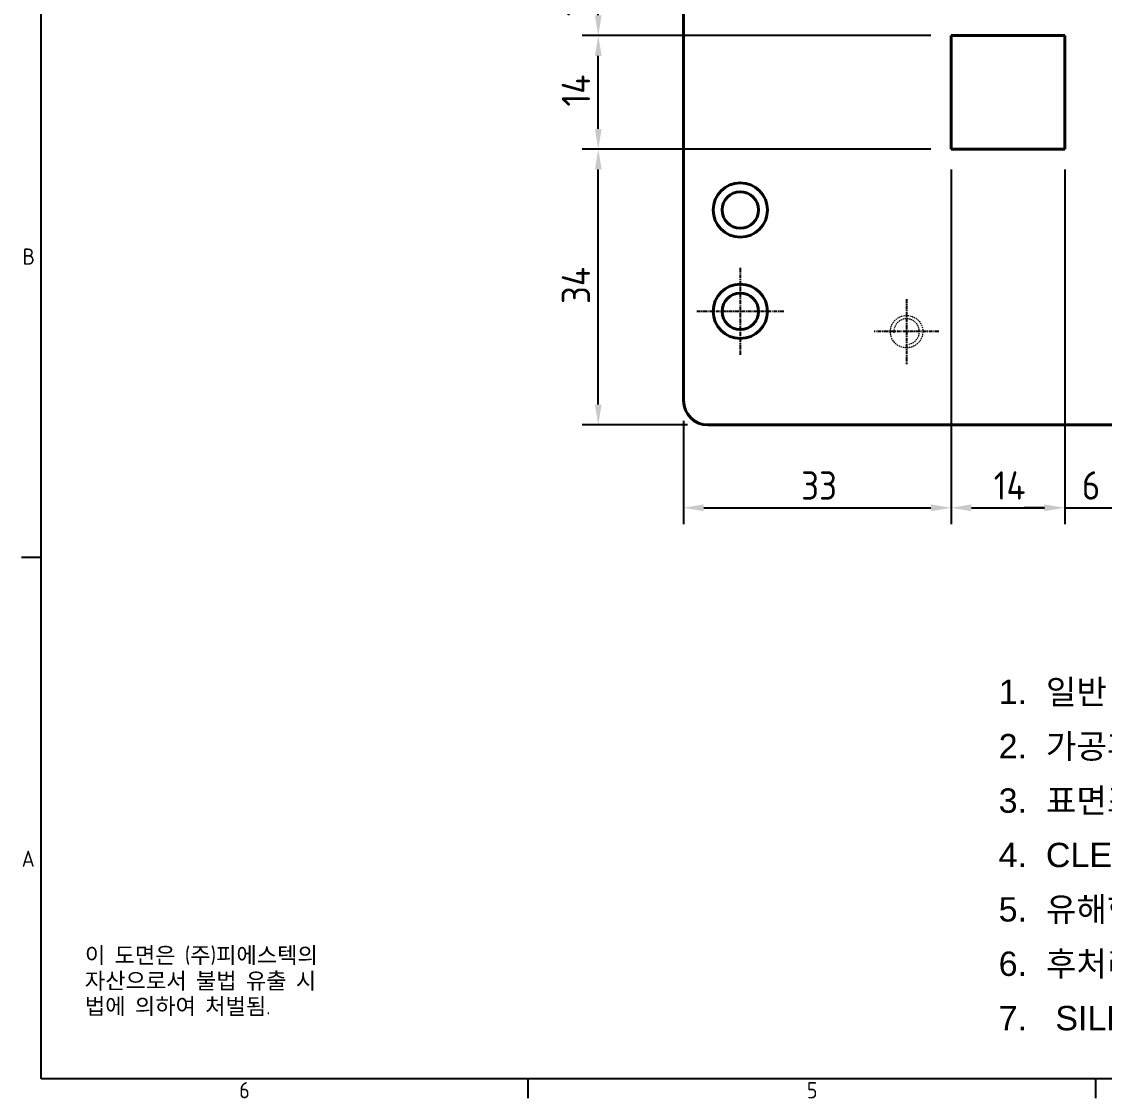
# Model space of a CAD drawing. Header units: millimetres. Extents: x 0 to 420, y 0 to 297.
# Drawn here: x 7.6 to 141.1, y 7.6 to 140.3 of the extents above; entities that cross this region are included whole.
import ezdxf

# ---------------------------------------------------------------- set-up
doc = ezdxf.new("R2010")
doc.units = ezdxf.units.MM
doc.linetypes.add('CHAIN', pattern=[0.7087, 0.4724, -0.0591, 0.1181, -0.0591])
doc.linetypes.add('DASHED', pattern=[0.2067, 0.1654, -0.0413])
doc.layers.get('0').update_dxf_attribs({"color": 3, "lineweight": 25, "true_color": 0x00ff00})
for name, color, linetype, lineweight, true_color in [('가려진 것(ISO)', 2, 'DASHED', 18, 0xffff00), ('가시적인 것(ISO)', 3, 'Continuous', 40, 0x00ff00), ('기호(ISO)', 5, 'Continuous', 25, 0x0000ff), ('중심 표식(ISO)', 1, 'Continuous', 25, 0xff0000), ('치수(ISO)', 2, 'Continuous', 25, 0xffff00)]:
    doc.layers.add(name, color=color, linetype=linetype, lineweight=lineweight, true_color=true_color)
doc.layers.add('경계(ISO)', color=7, linetype='Continuous', lineweight=25)
doc.styles.add('ISO Proportional', font='arial.ttf')
doc.styles.add('문자 텍스트_PSTEK_POSCO', font='isocp.shx')
doc.styles.add('치수 텍스트_PSTEK_POSCO', font='isocp.shx')
doc.dimstyles.new('치수_PSTEK_POSCO', dxfattribs={"dimtxt": 3.5, "dimasz": 2.5, "dimexe": 2, "dimexo": 2.5, "dimgap": 1, "dimtad": 1, "dimrnd": 1e-08, "dimdsep": 46, "dimtxsty": '치수 텍스트_PSTEK_POSCO', "dimcen": 0.09, "dimdle": 10, "dimclrd": 7, "dimclre": 7, "dimclrt": 2, "dimadec": 1, "dimazin": 2, "dimtfac": 1, "dimtmove": 0, "dimatfit": 3, "dimfxl": 1, "dimtolj": 1, "dimlwd": -1, "dimlwe": -1, "dimarcsym": 0})

# ---------------------------------------------------------------- blocks, each defined once
blk = doc.blocks.new('경계 Default Border')
at = {"layer": '경계(ISO)'}
for p, q in [((10, 74.25), (7.6, 74.25)), ((70, 10), (70, 7.6)), ((140, 10), (140, 7.6))]:
    blk.add_line(p, q, dxfattribs=at)
at = {"layer": '경계(ISO)', "flags": 128}
blk.add_lwpolyline([(10, 10), (10, 287), (410, 287), (410, 10), (10, 10)], dxfattribs=at)
at = {"layer": '경계(ISO)', "color": 2, "true_color": 0xffff00, "char_height": 2, "attachment_point": 7, "style": '문자 텍스트_PSTEK_POSCO'}
for s, insert in [('B', (7.71, 110.36)), ('A', (7.6, 36.12)), ('6', (34.43, 7.58)), ('5', (104.43, 7.58))]:
    blk.add_mtext(s, dxfattribs=dict(at, insert=insert))
blk = doc.blocks.new('*D28')
at = {"layer": 'Defpoints', "color": 0, "transparency": 16777216}
for p in [(78.7, 124.61), (122.22, 124.61), (92.22, 90.61)]:
    blk.add_point(p, dxfattribs=at)
at = {"layer": '치수(ISO)', "color": 7, "transparency": 16777216}
for p, q in [((119.72, 124.61), (76.7, 124.61)), ((78.7, 93.11), (78.7, 122.11)), ((89.72, 90.61), (76.7, 90.61))]:
    blk.add_line(p, q, dxfattribs=at)
for points in [[(78.29, 122.11), (79.12, 122.11), (78.7, 124.61)], [(78.29, 93.11), (79.12, 93.11), (78.7, 90.61)]]:
    blk.add_solid(points, dxfattribs=at)
at = {"layer": '치수(ISO)', "color": 2, "transparency": 16777216, "insert": (75.95, 105.51), "char_height": 3.5, "attachment_point": 4, "rotation": 90, "style": '치수 텍스트_PSTEK_POSCO'}
blk.add_mtext('\\A1;34', dxfattribs=at)
blk = doc.blocks.new('*D29')
at = {"layer": 'Defpoints', "color": 0, "transparency": 16777216}
for p in [(78.7, 138.61), (122.22, 138.61), (122.22, 124.61)]:
    blk.add_point(p, dxfattribs=at)
at = {"layer": '치수(ISO)', "color": 7, "transparency": 16777216}
for p, q in [((119.72, 138.61), (76.7, 138.61)), ((78.7, 127.11), (78.7, 136.11)), ((119.72, 124.61), (76.7, 124.61))]:
    blk.add_line(p, q, dxfattribs=at)
for points in [[(78.29, 136.11), (79.12, 136.11), (78.7, 138.61)], [(78.29, 127.11), (79.12, 127.11), (78.7, 124.61)]]:
    blk.add_solid(points, dxfattribs=at)
at = {"layer": '치수(ISO)', "color": 2, "transparency": 16777216, "insert": (75.95, 129.86), "char_height": 3.5, "attachment_point": 4, "rotation": 90, "style": '치수 텍스트_PSTEK_POSCO'}
blk.add_mtext('\\A1;14', dxfattribs=at)
blk = doc.blocks.new('*D30')
at = {"layer": 'Defpoints', "color": 0, "transparency": 16777216}
for p in [(78.7, 152.96), (186.02, 152.96), (122.22, 138.61)]:
    blk.add_point(p, dxfattribs=at)
at = {"layer": '치수(ISO)', "color": 7, "transparency": 16777216}
for p, q in [((183.52, 152.96), (76.7, 152.96)), ((78.7, 141.11), (78.7, 150.46)), ((119.72, 138.61), (76.7, 138.61))]:
    blk.add_line(p, q, dxfattribs=at)
for points in [[(78.29, 150.46), (79.12, 150.46), (78.7, 152.96)], [(78.29, 141.11), (79.12, 141.11), (78.7, 138.61)]]:
    blk.add_solid(points, dxfattribs=at)
at = {"layer": '치수(ISO)', "color": 2, "transparency": 16777216, "insert": (75.95, 140.99), "char_height": 3.5, "attachment_point": 4, "rotation": 90, "style": '치수 텍스트_PSTEK_POSCO'}
blk.add_mtext('\\A1;14.35', dxfattribs=at)
blk = doc.blocks.new('*D32')
at = {"layer": 'Defpoints', "color": 0, "transparency": 16777216}
for p in [(122.22, 124.61), (89.22, 93.61), (122.22, 80.39)]:
    blk.add_point(p, dxfattribs=at)
at = {"layer": '치수(ISO)', "color": 7, "transparency": 16777216}
for p, q in [((122.22, 122.11), (122.22, 78.39)), ((89.22, 91.11), (89.22, 78.39)), ((91.72, 80.39), (119.72, 80.39))]:
    blk.add_line(p, q, dxfattribs=at)
for points in [[(91.72, 80.81), (91.72, 79.97), (89.22, 80.39)], [(119.72, 80.81), (119.72, 79.97), (122.22, 80.39)]]:
    blk.add_solid(points, dxfattribs=at)
at = {"layer": '치수(ISO)', "color": 2, "transparency": 16777216, "insert": (103.72, 83.14), "char_height": 3.5, "attachment_point": 4, "style": '치수 텍스트_PSTEK_POSCO'}
blk.add_mtext('\\A1;33', dxfattribs=at)
blk = doc.blocks.new('*D33')
at = {"layer": 'Defpoints', "color": 0, "transparency": 16777216}
for p in [(122.22, 124.61), (136.22, 124.61), (136.22, 80.39)]:
    blk.add_point(p, dxfattribs=at)
at = {"layer": '치수(ISO)', "color": 7, "transparency": 16777216}
for p, q in [((122.22, 122.11), (122.22, 78.39)), ((136.22, 122.11), (136.22, 78.39)), ((124.72, 80.39), (133.72, 80.39))]:
    blk.add_line(p, q, dxfattribs=at)
for points in [[(124.72, 80.81), (124.72, 79.97), (122.22, 80.39)], [(133.72, 80.81), (133.72, 79.97), (136.22, 80.39)]]:
    blk.add_solid(points, dxfattribs=at)
at = {"layer": '치수(ISO)', "color": 2, "transparency": 16777216, "insert": (127.46, 83.14), "char_height": 3.5, "attachment_point": 4, "style": '치수 텍스트_PSTEK_POSCO'}
blk.add_mtext('\\A1;14', dxfattribs=at)
blk = doc.blocks.new('*D34')
at = {"layer": 'Defpoints', "color": 0, "transparency": 16777216}
for p in [(136.22, 124.61), (142.22, 124.61), (142.22, 80.39)]:
    blk.add_point(p, dxfattribs=at)
at = {"layer": '치수(ISO)', "color": 7, "transparency": 16777216}
for p, q in [((136.22, 122.11), (136.22, 78.39)), ((142.22, 122.11), (142.22, 78.39)), ((133.72, 80.39), (131.22, 80.39)), ((136.22, 80.39), (142.22, 80.39)), ((144.72, 80.39), (147.22, 80.39))]:
    blk.add_line(p, q, dxfattribs=at)
for points in [[(133.72, 80.81), (133.72, 79.97), (136.22, 80.39)], [(144.72, 80.81), (144.72, 79.97), (142.22, 80.39)]]:
    blk.add_solid(points, dxfattribs=at)
at = {"layer": '치수(ISO)', "color": 2, "transparency": 16777216, "insert": (138.33, 83.14), "char_height": 3.5, "attachment_point": 4, "style": '치수 텍스트_PSTEK_POSCO'}
blk.add_mtext('\\A1;6', dxfattribs=at)
blk = doc.blocks.new('주석-판금')
at = {"layer": '기호(ISO)', "color": 2, "true_color": 0xffff00, "insert": (-40.37, 24.93), "char_height": 3, "width": 116.6778, "attachment_point": 1, "line_spacing_factor": 1.340735, "style": 'ISO Proportional'}
blk.add_mtext('\\fArial|b0|i0;\\H3.0000;1.  \\fisocp|b0|i0;\\H3.0000;일반\\fArial|b0|i0;\\H3.0000;  \\fisocp|b0|i0;\\H3.0000;모따기\\fArial|b0|i0;\\H3.0000; C0.3\\P2.  \\fisocp|b0|i0;\\H3.0000;가공후\\fArial|b0|i0;\\H3.0000; CHIPING \\fisocp|b0|i0;\\H3.0000;및\\fArial|b0|i0;\\H3.0000; BROKEN \\fisocp|b0|i0;\\H3.0000;없을\\fArial|b0|i0;\\H3.0000; \\fisocp|b0|i0;\\H3.0000;것\\fArial|b0|i0;\\H3.0000;.\\P3.  \\fisocp|b0|i0;\\H3.0000;표면조도는\\fArial|b0|i0;\\H3.0000; \\fisocp|b0|i0;\\H3.0000;다듬질기호\\fArial|b0|i0;\\H3.0000; Ra\\fisocp|b0|i0;\\H3.0000;값을\\fArial|b0|i0;\\H3.0000; \\fisocp|b0|i0;\\H3.0000;준수할\\fArial|b0|i0;\\H3.0000; \\fisocp|b0|i0;\\H3.0000;것\\fArial|b0|i0;\\H3.0000;.\\P4.  CLEANING \\fisocp|b0|i0;\\H3.0000;처리후\\fArial|b0|i0;\\H3.0000; \\fisocp|b0|i0;\\H3.0000;납품\\fArial|b0|i0;\\H3.0000; \\fisocp|b0|i0;\\H3.0000;할\\fArial|b0|i0;\\H3.0000; \\fisocp|b0|i0;\\H3.0000;것\\fArial|b0|i0;\\H3.0000;.\\P5.  \\fisocp|b0|i0;\\H3.0000;유해한\\fArial|b0|i0;\\H3.0000; BURR, \\fisocp|b0|i0;\\H3.0000;모서리\\fArial|b0|i0;\\H3.0000; \\fisocp|b0|i0;\\H3.0000;제거\\fArial|b0|i0;\\H3.0000; \\fisocp|b0|i0;\\H3.0000;할\\fArial|b0|i0;\\H3.0000; \\fisocp|b0|i0;\\H3.0000;것\\fArial|b0|i0;\\H3.0000;.\\P6.  \\fisocp|b0|i0;\\H3.0000;후처리\\fArial|b0|i0;\\H3.0000;: \\fisocp|b0|i0;\\H3.0000;헤어라인\\fArial|b0|i0;\\H3.0000;, \\fisocp|b0|i0;\\H3.0000;은색 아노다이징\\P\\fArial|b0|i0;\\H3.0000;7.   SILK SCREEN: \\fisocp|b0|i0;\\H3.0000;흑색 굴림체\\fArial|b0|i0;\\H3.0000;, \\fisocp|b0|i0;\\H3.0000;높이 \\fArial|b0|i0;\\H3.0000;3mm.\\P ', dxfattribs=at)

msp = doc.modelspace()

# ---------------------------------------------------------------- linework, layer by layer
at = {"layer": '가려진 것(ISO)'}
msp.add_circle((116.7205, 102.1081), 2, dxfattribs=at)
msp.add_arc((116.7205, 102.1081), 1.582, 280, 190, dxfattribs=at)
at = {"layer": '가시적인 것(ISO)'}
for p, q in [((89.2205, 93.6081), (89.2205, 225.6081)), ((122.2205, 124.6081), (122.2205, 138.6081)), ((122.2205, 138.6081), (136.2205, 138.6081)), ((136.2205, 138.6081), (136.2205, 124.6081)), ((136.2205, 124.6081), (122.2205, 124.6081)), ((276.2205, 90.6081), (92.2205, 90.6081))]:
    msp.add_line(p, q, dxfattribs=at)
for centre, radius in [((96.2205, 117.1081), 3.35), ((96.2205, 117.1081), 2.25), ((96.2205, 104.6081), 3.35), ((96.2205, 104.6081), 2.25)]:
    msp.add_circle(centre, radius, dxfattribs=at)
msp.add_arc((92.2205, 93.6081), 3, 180, 270, dxfattribs=at)
at = {"layer": '중심 표식(ISO)', "linetype": 'CHAIN'}
for p, q in [((96.2205, 109.9581), (96.2205, 99.2581)), ((116.7205, 106.1081), (116.7205, 98.1081)), ((101.5705, 104.6081), (90.8705, 104.6081)), ((120.7205, 102.1081), (112.7205, 102.1081))]:
    msp.add_line(p, q, dxfattribs=at)

# ---------------------------------------------------------------- block references
for name, p in [('경계 Default Border', (0, 0)), ('주석-판금', (168.4507, 34.2717))]:
    msp.add_blockref(name, p)

# ---------------------------------------------------------------- texts
at = {"layer": '기호(ISO)', "color": 7, "insert": (15.3946, 26.2283), "char_height": 2, "width": 51.240138, "attachment_point": 1, "line_spacing_factor": 0.944221, "style": '문자 텍스트_PSTEK_POSCO'}
msp.add_mtext('{이 도면은 (주)피에스텍의\\P자산으로서 불법 유출 시 \\P법에 의하여 처벌됨.}', dxfattribs=at)

# ---------------------------------------------------------------- dimensions: what is measured, and where the dimension line sits
at = {"layer": '치수(ISO)', "color": 7}
for base, p1, p2, angle, override, picture, middle in [((78.702, 152.9581), (122.2205, 138.6081), (186.0205, 152.9581), 270, {"dimdec": 2, "dimtp": 0, "dimtm": 0, "dimtdec": 2, "dimtofl": 0, "dimatfit": 1}, '*D30', (78.702, 145.7831)), ((78.702, 138.6081), (122.2205, 124.6081), (122.2205, 138.6081), 90, {"dimdec": 2, "dimtp": 0, "dimtm": 0, "dimtdec": 2, "dimtofl": 0, "dimatfit": 1}, '*D29', (78.702, 131.6081)), ((78.702, 124.6081), (92.2205, 90.6081), (122.2205, 124.6081), 90, {"dimdec": 2, "dimtp": 0, "dimtm": 0, "dimtdec": 2, "dimtofl": 0, "dimatfit": 1}, '*D28', (78.702, 107.6081)), ((136.2205, 80.3901), (122.2205, 124.6081), (136.2205, 124.6081), 180, {"dimdec": 2, "dimtp": 0, "dimtm": 0, "dimtdec": 2, "dimtofl": 0, "dimatfit": 1}, '*D33', (129.2105, 80.3901)), ((142.2205, 80.3901), (136.2205, 124.6081), (142.2205, 124.6081), 180, {"dimdec": 2, "dimtp": 0, "dimtm": 0, "dimtdec": 2, "dimtofl": 1, "dimatfit": 1}, '*D34', (139.2205, 80.3901))]:
    dim = msp.add_linear_dim(base=base, p1=p1, p2=p2, angle=angle, dimstyle='치수_PSTEK_POSCO', override=override, dxfattribs=at)
    dim.commit()
    dim.dimension.update_dxf_attribs({"geometry": picture, "text_midpoint": middle, "dimtype": 160})
dim = msp.add_linear_dim(base=(122.2205, 80.3901), p1=(89.2205, 93.6081), p2=(122.2205, 124.6081), dimstyle='치수_PSTEK_POSCO', override={"dimdec": 2, "dimtp": 0, "dimtm": 0, "dimtdec": 2, "dimtofl": 0, "dimatfit": 1}, dxfattribs=at)
dim.commit()
dim.dimension.update_dxf_attribs({"geometry": '*D32', "text_midpoint": (105.7205, 80.3901), "dimtype": 160})

doc.saveas('drawing.dxf')
